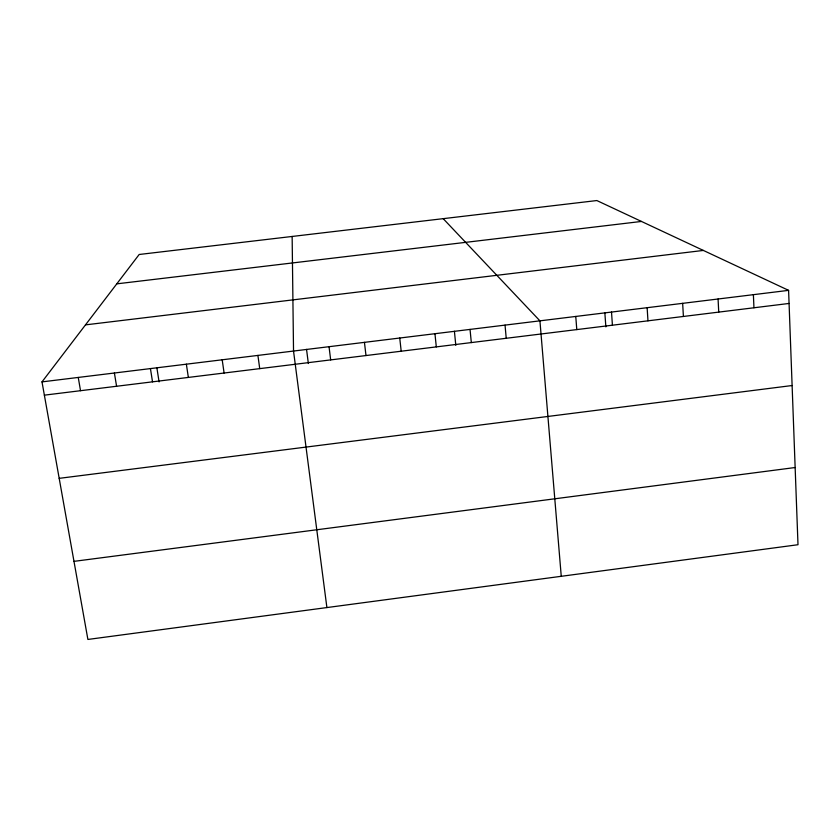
<?xml version="1.0" encoding="UTF-8"?>
<svg xmlns="http://www.w3.org/2000/svg" width="840" height="840" viewBox="0 0 840 840"><rect width="100%" height="100%" fill="white"/><g stroke="black" fill="none" stroke-linecap="round" stroke-linejoin="round"><path stroke-width="1.26" d="M42 381.885L139.178 254.489L596.851 200.55L788.592 290.356L798 544.719L87.895 639.45L42 381.885L788.592 290.356M73.983 561.361L795.144 467.523M59.188 478.349L792.11 385.529M44.363 395.157L789.075 303.45M85.491 324.87L703.353 250.435M116.781 283.846L641.456 221.445M443.195 218.663L539.931 320.838L561.256 576.303M78.257 377.444L80.525 390.705M114.398 373.012L116.582 386.264M150.434 368.592L152.523 381.843M156.87 367.742L159.075 381.906M186.365 364.182L188.359 377.423M222.191 359.793L224.102 373.023M257.911 355.415L259.728 368.634M326.897 607.562L293.528 351.046L292.142 236.46M306.548 349.387L308.354 363.52M329.038 346.689L330.666 359.898M364.445 342.353L365.988 355.551M399.745 338.026L401.195 351.215M434.952 333.711L436.306 346.889M454.409 331.264L455.805 345.356M470.043 329.406L471.314 342.584M505.04 325.112L506.226 338.279M575.768 316.449L576.786 329.595M604.852 312.827L605.861 326.875M611.51 312.06L612.423 325.206M647.136 307.692L647.966 320.828M682.658 303.345L683.403 316.459M718.074 298.998L718.736 312.113M753.385 294.672L753.952 307.776"/></g></svg>
